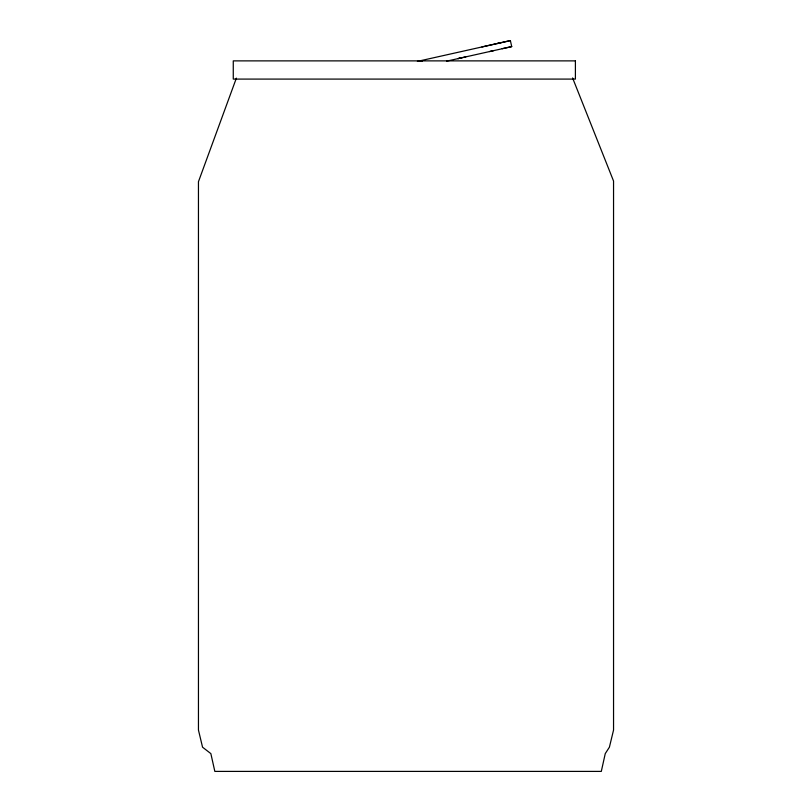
<?xml version="1.0" encoding="UTF-8"?>
<svg xmlns="http://www.w3.org/2000/svg" width="812" height="812" viewBox="0 0 812 812"><rect width="100%" height="100%" fill="white"/><g stroke="black" fill="none" stroke-linecap="round" stroke-linejoin="round"><path stroke-width="1.22" d="M236.373 78.145L198.453 181.705L198.453 730.069L202.553 747.202L210.856 753.617L214.835 771.4L601.306 771.4L605.255 753.617L609.396 747.202L613.547 730.069L613.547 181.035L572.592 77.952M481.963 46.934L500.852 42.711M417.398 61.397L510.383 40.6L511.722 46.599L446.529 61.184M421.174 61.347L422.402 61.073M461.744 57.764L457.866 58.637L465.865 56.85M489.514 51.572L493.219 50.72L491.138 51.186M497.208 43.533L510.383 40.6M502.192 48.71L511.722 46.599M575.403 60.88L233.267 60.88L233.267 79.089L575.403 79.089L575.403 60.88"/></g></svg>
